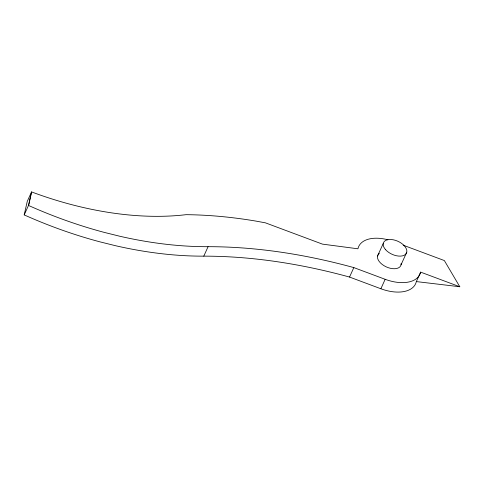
<?xml version="1.0" encoding="UTF-8"?>
<svg xmlns="http://www.w3.org/2000/svg" width="484" height="484" viewBox="0 0 484 484"><rect width="100%" height="100%" fill="white"/><g stroke="black" fill="none" stroke-linecap="round" stroke-linejoin="round"><path stroke-width="0.73" d="M28.871 204.569L31.551 191.912A245.993 139.332 24.4 0 0 186.037 214.678A344.372 195.058 24.4 0 1 255.879 221.085L265.426 222.84L322.423 244.124L357.942 248.8A33.614 19.039 24.4 0 1 387.908 239.792M24.2 214.902L27.261 201.374L31.551 191.912L28.489 205.44L24.2 214.902A291.065 164.862 24.4 0 0 100.121 241.897L115.404 245.684A291.065 164.862 24.4 0 0 203.788 256.151A396.959 224.842 24.4 0 1 349.539 277.06L380.872 288.76A33.614 19.039 24.4 0 0 416.337 281.585L459.8 286.752L444.348 260.555L403.172 245.182M203.788 256.151L208.078 246.689A396.959 224.842 24.4 0 1 353.828 267.598L385.161 279.304A33.614 19.039 24.4 0 0 420.632 272.123L459.8 286.752M349.539 277.06L353.828 267.598M377.544 256.03L383.267 243.416M380.872 288.76L385.161 279.304M401.042 264.808L406.766 252.194M416.337 281.585L420.632 272.123M208.078 246.689A291.065 164.862 24.4 0 1 119.693 236.222L104.411 232.435A291.065 164.862 24.4 0 1 28.489 205.44M401.133 263.514A12.608 7.139 24.4 0 1 386.226 266.865A12.608 7.139 24.4 0 1 379.299 253.453M385.615 249.708A12.608 7.139 24.4 0 0 405.967 253.876A12.608 7.139 24.4 0 0 393.474 239.834A12.608 7.139 24.4 0 0 385.615 249.708"/></g></svg>
